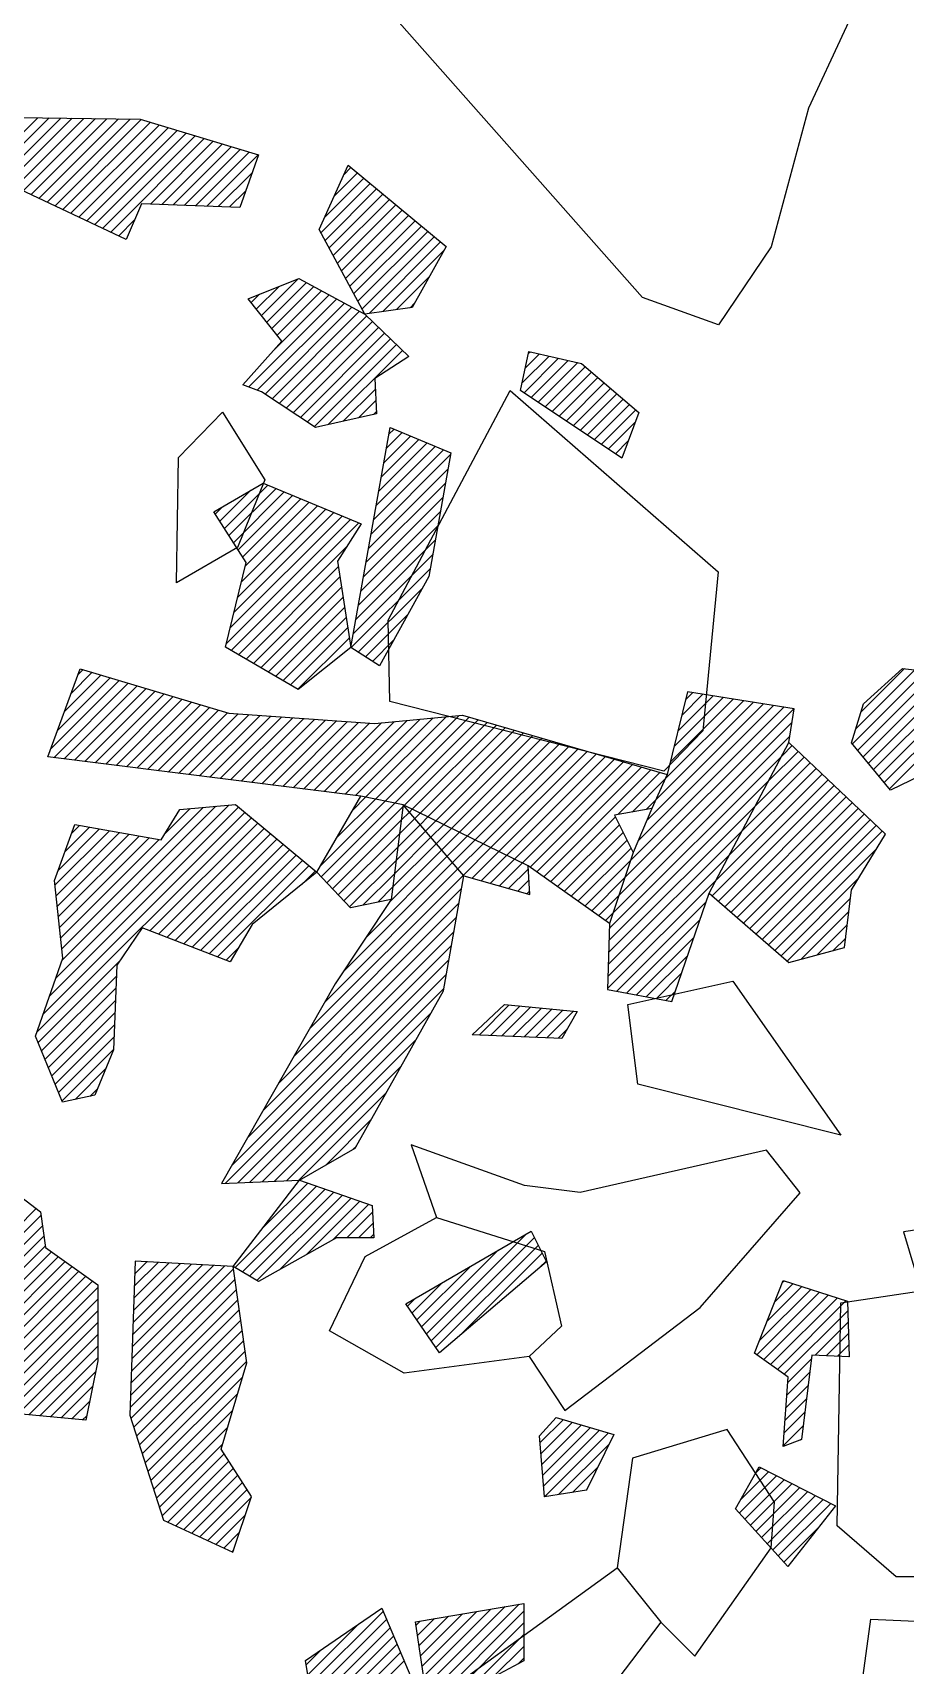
# Model space of a CAD drawing. Header units: metres. Extents: x 1.22 to 3.42, y -20.9 to -16.58.
# Drawn here: x 2.2406 to 2.5039, y -17.971 to -17.4782 of the extents above; entities that cross this region are included whole.
import ezdxf

# ---------------------------------------------------------------- set-up
doc = ezdxf.new("R2010")
doc.units = ezdxf.units.M
doc.header["$LTSCALE"] = 25
doc.header["$MEASUREMENT"] = 0
doc.layers.get('0').update_dxf_attribs({"linetype": 'CONTINUOUS'})
for name, color, linetype in [('KNOCHEN', 2, 'CONTINUOUS'), ('KNOCHENSCHRAFF', 2, 'CONTINUOUS'), ('STEINE', 4, 'CONTINUOUS')]:
    doc.layers.add(name, color=color, linetype=linetype)

# ---------------------------------------------------------------- blocks, each defined once
blk = doc.blocks.new('*X19')
at = {"color": 0}
for p, q in [((230.165, -1785.09), (232.619, -1782.636)), ((230.385, -1785.223), (232.881, -1782.727)), ((230.606, -1785.355), (233.142, -1782.819)), ((230.827, -1785.488), (233.404, -1782.911)), ((230.991, -1783.909), (232.357, -1782.544)), ((218.643, -1788.833), (224.161, -1783.315)), ((231.504, -1785.164), (233.666, -1783.002)), ((232.314, -1784.708), (233.928, -1783.094)), ((233.124, -1784.251), (234.19, -1783.186)), ((233.535, -1784.194), (234.311, -1783.419)), ((218.787, -1789.043), (224.307, -1783.523)), ((219.011, -1789.172), (224.351, -1783.832)), ((233.888, -1784.194), (234.328, -1783.755)), ((219.235, -1789.302), (224.395, -1784.142)), ((219.459, -1789.431), (224.439, -1784.452)), ((234.242, -1784.195), (234.345, -1784.091)), ((219.684, -1789.56), (224.626, -1784.618)), ((219.908, -1789.69), (224.832, -1784.765)), ((220.132, -1789.819), (225.039, -1784.912)), ((227.111, -1786.022), (228.178, -1784.955)), ((227.124, -1785.656), (227.842, -1784.937)), ((227.136, -1785.29), (227.507, -1784.919)), ((227.149, -1784.924), (227.171, -1784.902)), ((220.356, -1789.948), (225.246, -1785.059)), ((220.581, -1790.078), (225.452, -1785.206)), ((220.935, -1790.076), (225.659, -1785.353)), ((227.023, -1788.585), (230.165, -1785.443)), ((227.036, -1788.218), (230.122, -1785.133)), ((227.048, -1787.852), (229.857, -1785.044)), ((227.061, -1787.486), (229.521, -1785.026)), ((227.074, -1787.12), (229.185, -1785.008)), ((227.086, -1786.754), (228.85, -1784.991)), ((227.099, -1786.388), (228.514, -1784.973)), ((221.464, -1789.901), (225.865, -1785.5)), ((221.994, -1789.725), (226.025, -1785.694)), ((227.011, -1788.951), (230.208, -1785.754)), ((222.523, -1789.55), (226.025, -1786.048)), ((222.975, -1789.451), (226.024, -1786.402)), ((226.998, -1789.317), (230.251, -1786.064)), ((227.022, -1789.646), (230.294, -1786.374)), ((223.299, -1789.48), (226.024, -1786.756)), ((227.108, -1789.914), (230.337, -1786.685)), ((223.623, -1789.51), (226.023, -1787.11)), ((227.194, -1790.182), (230.38, -1786.995)), ((227.28, -1790.449), (230.424, -1787.306)), ((223.946, -1789.54), (226.023, -1787.464)), ((224.27, -1789.57), (226.022, -1787.818)), ((227.366, -1790.717), (230.467, -1787.616)), ((224.594, -1789.6), (225.957, -1788.237)), ((227.452, -1790.984), (230.51, -1787.926)), ((227.538, -1791.252), (230.388, -1788.402)), ((224.917, -1789.63), (225.868, -1788.68)), ((227.624, -1791.52), (230.239, -1788.904)), ((225.241, -1789.66), (225.779, -1789.122)), ((225.565, -1789.689), (225.689, -1789.565)), ((227.71, -1791.787), (230.091, -1789.406)), ((227.796, -1792.055), (229.943, -1789.908)), ((227.882, -1792.322), (229.794, -1790.41)), ((227.968, -1792.59), (229.84, -1790.718)), ((228.137, -1792.774), (229.978, -1790.933)), ((228.378, -1792.887), (230.116, -1791.149)), ((228.619, -1792.999), (230.254, -1791.364)), ((228.861, -1793.111), (230.392, -1791.579)), ((229.102, -1793.223), (230.53, -1791.795)), ((229.343, -1793.335), (230.657, -1792.022)), ((229.585, -1793.448), (230.48, -1792.553)), ((229.826, -1793.56), (230.302, -1793.084)), ((230.067, -1793.672), (230.124, -1793.616)), ((235.949, -1798.043), (238.738, -1795.255)), ((232.412, -1797.691), (234.631, -1795.472)), ((232.463, -1797.995), (234.736, -1795.721)), ((235.627, -1795.891), (235.754, -1795.764)), ((235.673, -1796.198), (236.18, -1795.691)), ((235.719, -1796.506), (236.607, -1795.618)), ((235.765, -1796.813), (237.033, -1795.546)), ((235.811, -1797.121), (237.459, -1795.473)), ((235.857, -1797.428), (237.885, -1795.4)), ((235.903, -1797.736), (238.312, -1795.328)), ((235.995, -1798.351), (238.88, -1795.466)), ((232.362, -1797.388), (233.891, -1795.859)), ((232.513, -1798.298), (234.842, -1795.969)), ((232.563, -1798.601), (234.947, -1796.217)), ((236.42, -1798.279), (238.88, -1795.82)), ((237.179, -1797.874), (238.879, -1796.174)), ((232.312, -1797.084), (232.761, -1796.635)), ((232.613, -1798.905), (235.052, -1796.466)), ((232.867, -1799.004), (235.158, -1796.714)), ((237.938, -1797.469), (238.879, -1796.528)), ((233.506, -1798.719), (235.263, -1796.962)), ((238.697, -1797.064), (238.879, -1796.882))]:
    blk.add_line(p, q, dxfattribs=at)
blk = doc.blocks.new('*X20')
at = {"color": 0}
for p, q in [((225.013, -1768.321), (226.12, -1767.214)), ((225.217, -1767.763), (225.848, -1767.133)), ((225.422, -1767.205), (225.575, -1767.052)), ((224.603, -1769.438), (226.665, -1767.376)), ((224.692, -1769.703), (226.938, -1767.457)), ((224.808, -1768.88), (226.393, -1767.295)), ((225.006, -1769.742), (227.211, -1767.538)), ((225.32, -1769.781), (227.483, -1767.619)), ((225.634, -1769.821), (227.756, -1767.699)), ((225.949, -1769.86), (228.028, -1767.78)), ((226.263, -1769.9), (228.301, -1767.861)), ((226.577, -1769.939), (228.574, -1767.942)), ((226.891, -1769.979), (228.846, -1768.023)), ((227.205, -1770.018), (229.119, -1768.104)), ((227.519, -1770.058), (229.392, -1768.185)), ((242.098, -1772.803), (246.722, -1768.179)), ((242.321, -1772.226), (246.417, -1768.13)), ((242.582, -1771.612), (246.113, -1768.081)), ((242.855, -1770.985), (245.808, -1768.032)), ((243.146, -1770.341), (245.503, -1767.983)), ((243.296, -1769.837), (245.198, -1767.935)), ((243.411, -1769.368), (244.894, -1767.886)), ((243.527, -1768.899), (244.589, -1767.837)), ((243.642, -1768.43), (244.284, -1767.788)), ((243.758, -1767.961), (243.979, -1767.74)), ((227.833, -1770.097), (229.664, -1768.266)), ((228.147, -1770.137), (229.937, -1768.347)), ((228.461, -1770.176), (230.258, -1768.379)), ((228.775, -1770.216), (230.588, -1768.403)), ((229.089, -1770.255), (230.918, -1768.426)), ((229.403, -1770.294), (231.248, -1768.45)), ((229.718, -1770.334), (231.578, -1768.473)), ((230.032, -1770.373), (231.908, -1768.497)), ((230.346, -1770.413), (232.238, -1768.52)), ((230.66, -1770.452), (232.569, -1768.544)), ((230.974, -1770.492), (232.899, -1768.567)), ((231.288, -1770.531), (233.229, -1768.591)), ((231.602, -1770.571), (233.559, -1768.614)), ((231.916, -1770.61), (233.889, -1768.637)), ((232.23, -1770.65), (234.219, -1768.661)), ((232.544, -1770.689), (234.582, -1768.652)), ((232.858, -1770.729), (234.972, -1768.615)), ((233.173, -1770.768), (235.363, -1768.578)), ((233.487, -1770.808), (235.754, -1768.541)), ((233.801, -1770.847), (236.144, -1768.504)), ((234.105, -1770.896), (236.535, -1768.466)), ((234.399, -1770.956), (236.925, -1768.429)), ((234.694, -1771.015), (237.229, -1768.479)), ((234.988, -1771.074), (237.503, -1768.559)), ((235.273, -1771.142), (237.777, -1768.638)), ((241.742, -1773.866), (246.973, -1768.634)), ((241.92, -1773.334), (247.027, -1768.227)), ((235.511, -1771.258), (238.051, -1768.718)), ((235.748, -1771.374), (238.325, -1768.797)), ((235.986, -1771.49), (238.599, -1768.877)), ((236.224, -1771.606), (238.873, -1768.957)), ((236.461, -1771.722), (239.147, -1769.036)), ((236.699, -1771.838), (239.421, -1769.116)), ((236.936, -1771.954), (239.695, -1769.196)), ((241.564, -1774.397), (246.91, -1769.051)), ((237.174, -1772.07), (239.969, -1769.275)), ((237.411, -1772.186), (240.243, -1769.355)), ((237.649, -1772.302), (240.517, -1769.434)), ((237.887, -1772.418), (240.791, -1769.514)), ((238.124, -1772.534), (241.064, -1769.594)), ((238.362, -1772.65), (241.338, -1769.673)), ((241.456, -1774.859), (246.672, -1769.643)), ((245.875, -1771.147), (247.338, -1769.684)), ((246.274, -1770.395), (247.157, -1769.512)), ((246.672, -1769.643), (246.975, -1769.34)), ((238.599, -1772.766), (241.612, -1769.753)), ((238.837, -1772.882), (241.886, -1769.833)), ((239.066, -1773.006), (242.16, -1769.912)), ((239.273, -1773.153), (242.434, -1769.992)), ((239.48, -1773.3), (242.708, -1770.071)), ((241.711, -1771.422), (242.982, -1770.151)), ((245.079, -1772.65), (247.701, -1770.029)), ((245.477, -1771.898), (247.519, -1769.856)), ((241.447, -1775.222), (246.274, -1770.395)), ((242.143, -1771.344), (243.146, -1770.341)), ((244.566, -1773.871), (248.063, -1770.373)), ((244.681, -1773.402), (247.882, -1770.201)), ((244.754, -1774.036), (248.244, -1770.545)), ((224.757, -1776.355), (229.977, -1771.136)), ((232.743, -1772.965), (234.694, -1771.015)), ((232.76, -1773.302), (234.988, -1771.074)), ((233.231, -1772.124), (234.399, -1770.956)), ((233.718, -1771.283), (234.105, -1770.896)), ((235.227, -1771.188), (235.261, -1771.154)), ((235.261, -1771.154), (235.273, -1771.142)), ((241.437, -1775.585), (245.875, -1771.147)), ((242.574, -1771.266), (242.855, -1770.985)), ((244.943, -1774.201), (248.426, -1770.718)), ((245.131, -1774.366), (248.607, -1770.89)), ((245.32, -1774.531), (248.788, -1771.062)), ((224.188, -1777.985), (230.657, -1771.516)), ((224.377, -1777.442), (230.464, -1771.355)), ((224.567, -1776.899), (230.272, -1771.194)), ((224.935, -1775.47), (229.2, -1771.205)), ((224.947, -1775.812), (229.588, -1771.17)), ((228.039, -1772.013), (228.812, -1771.24)), ((232.933, -1773.483), (235.227, -1771.188)), ((233.105, -1773.664), (235.176, -1771.593)), ((235.125, -1771.997), (235.587, -1771.535)), ((235.176, -1771.593), (235.424, -1771.345)), ((235.424, -1771.345), (235.511, -1771.258)), ((235.587, -1771.535), (235.748, -1771.374)), ((235.75, -1771.726), (235.986, -1771.49)), ((235.913, -1771.917), (236.224, -1771.606)), ((239.687, -1773.446), (241.643, -1771.49)), ((245.508, -1774.696), (248.97, -1771.234)), ((245.697, -1774.861), (249.151, -1771.407)), ((245.886, -1775.025), (249.332, -1771.579)), ((224.729, -1773.555), (226.374, -1771.91)), ((224.764, -1773.874), (226.674, -1771.963)), ((224.798, -1774.193), (226.974, -1772.016)), ((224.824, -1773.107), (226.074, -1771.856)), ((224.832, -1774.512), (227.275, -1772.07)), ((224.866, -1774.832), (227.575, -1772.123)), ((225.027, -1772.55), (225.774, -1771.803)), ((225.23, -1771.993), (225.474, -1771.75)), ((227.597, -1774.93), (230.85, -1771.677)), ((227.852, -1775.028), (231.042, -1771.838)), ((228.107, -1775.127), (231.235, -1771.999)), ((233.277, -1773.846), (235.125, -1771.997)), ((234.972, -1773.211), (236.076, -1772.107)), ((235.023, -1772.807), (235.913, -1771.917)), ((235.074, -1772.402), (235.75, -1771.726)), ((236.076, -1772.107), (236.461, -1771.722)), ((236.239, -1772.298), (236.699, -1771.838)), ((236.402, -1772.488), (236.936, -1771.954)), ((236.565, -1772.679), (237.174, -1772.07)), ((239.893, -1773.593), (241.761, -1771.726)), ((240.1, -1773.74), (241.879, -1771.961)), ((241.427, -1775.949), (245.477, -1771.898)), ((246.074, -1775.19), (249.514, -1771.751)), ((246.263, -1775.355), (249.695, -1771.923)), ((224.901, -1775.151), (227.875, -1772.177)), ((228.362, -1775.225), (231.428, -1772.159)), ((228.617, -1775.324), (231.62, -1772.32)), ((228.872, -1775.422), (231.813, -1772.481)), ((229.127, -1775.521), (232.005, -1772.642)), ((233.449, -1774.027), (235.074, -1772.402)), ((234.81, -1774.081), (236.402, -1772.488)), ((234.921, -1773.616), (236.239, -1772.298)), ((236.728, -1772.87), (237.411, -1772.186)), ((236.891, -1773.06), (237.649, -1772.302)), ((237.054, -1773.251), (237.887, -1772.418)), ((237.317, -1773.341), (238.124, -1772.534)), ((240.307, -1773.887), (241.996, -1772.197)), ((240.513, -1774.034), (242.114, -1772.433)), ((246.451, -1775.52), (249.518, -1772.453)), ((229.382, -1775.619), (232.198, -1772.803)), ((229.637, -1775.718), (232.391, -1772.964)), ((232.182, -1773.527), (232.583, -1773.125)), ((232.88, -1777.071), (236.891, -1773.06)), ((233.426, -1776.172), (236.728, -1772.87)), ((233.621, -1774.208), (235.023, -1772.807)), ((234.118, -1775.126), (236.565, -1772.679)), ((237.593, -1773.419), (238.362, -1772.65)), ((237.868, -1773.497), (238.599, -1772.766)), ((238.144, -1773.575), (238.837, -1772.882)), ((238.419, -1773.653), (239.017, -1773.055)), ((240.72, -1774.181), (242.098, -1772.803)), ((241.417, -1776.312), (245.079, -1772.65)), ((232.412, -1777.892), (237.054, -1773.251)), ((234.024, -1774.159), (234.972, -1773.211)), ((234.47, -1774.067), (234.921, -1773.616)), ((238.695, -1773.731), (239.036, -1773.39)), ((240.927, -1774.327), (241.92, -1773.334)), ((241.408, -1776.675), (244.681, -1773.402)), ((246.64, -1775.685), (248.97, -1773.355)), ((231.477, -1779.535), (236.926, -1774.086)), ((231.945, -1778.714), (237.003, -1773.656)), ((238.97, -1773.809), (239.055, -1773.724)), ((241.134, -1774.474), (241.742, -1773.866)), ((241.687, -1776.75), (244.385, -1774.052)), ((246.829, -1775.85), (248.734, -1773.945)), ((231.009, -1780.356), (236.85, -1774.516)), ((241.34, -1774.621), (241.564, -1774.397)), ((241.985, -1776.805), (244.198, -1774.592)), ((247.246, -1775.786), (248.686, -1774.346)), ((230.541, -1781.177), (236.773, -1774.946)), ((247.731, -1775.655), (248.639, -1774.747)), ((229.892, -1775.816), (230.281, -1775.428)), ((230.074, -1781.999), (236.697, -1775.376)), ((242.283, -1776.86), (244.012, -1775.132)), ((248.217, -1775.523), (248.591, -1775.149)), ((224.226, -1778.301), (226.679, -1775.847)), ((229.876, -1782.55), (236.62, -1775.806)), ((242.581, -1776.916), (243.825, -1775.672)), ((224.328, -1778.552), (226.586, -1776.294)), ((230.245, -1782.534), (236.544, -1776.236)), ((242.879, -1776.971), (243.639, -1776.212)), ((224.431, -1778.803), (226.571, -1776.663)), ((224.533, -1779.054), (226.555, -1777.032)), ((230.614, -1782.519), (236.467, -1776.666)), ((243.178, -1777.026), (243.453, -1776.751)), ((224.636, -1779.305), (226.54, -1777.4)), ((230.983, -1782.503), (236.083, -1777.404)), ((237.529, -1778.079), (238.44, -1777.167)), ((237.869, -1778.093), (238.764, -1777.198)), ((238.209, -1778.106), (239.087, -1777.228)), ((238.549, -1778.119), (239.41, -1777.259)), ((238.89, -1778.132), (239.733, -1777.289)), ((239.23, -1778.146), (240.056, -1777.32)), ((239.57, -1778.159), (240.379, -1777.35)), ((224.739, -1779.556), (226.525, -1777.769)), ((239.91, -1778.172), (240.182, -1777.901)), ((224.841, -1779.807), (226.51, -1778.138)), ((224.944, -1780.058), (226.494, -1778.507)), ((231.352, -1782.488), (235.631, -1778.209)), ((231.722, -1782.472), (235.18, -1779.014)), ((225.336, -1780.019), (226.256, -1779.099)), ((225.783, -1779.926), (226.011, -1779.697)), ((232.091, -1782.456), (234.728, -1779.819)), ((232.902, -1781.999), (234.277, -1780.624)), ((233.732, -1781.523), (233.825, -1781.429))]:
    blk.add_line(p, q, dxfattribs=at)
blk = doc.blocks.new('*X21')
at = {"color": 0}
for p, q in [((233.445, -1752.111), (233.663, -1751.893)), ((232.758, -1753.858), (234.243, -1752.374)), ((232.869, -1753.394), (234.05, -1752.213)), ((233.157, -1752.753), (233.856, -1752.053)), ((232.882, -1754.088), (234.436, -1752.534)), ((233.006, -1754.318), (234.629, -1752.694)), ((233.129, -1754.548), (234.823, -1752.855)), ((233.253, -1754.778), (235.016, -1753.015)), ((233.377, -1755.007), (235.209, -1753.175)), ((233.501, -1755.237), (235.402, -1753.336)), ((233.624, -1755.467), (235.595, -1753.496)), ((233.748, -1755.697), (235.789, -1753.656)), ((233.872, -1755.927), (235.982, -1753.817)), ((233.996, -1756.156), (236.175, -1753.977)), ((234.21, -1756.296), (236.368, -1754.137)), ((234.622, -1756.237), (236.471, -1754.389)), ((230.964, -1756.359), (232.081, -1755.243)), ((231.121, -1756.556), (232.316, -1755.361)), ((235.034, -1756.179), (236.026, -1755.187)), ((230.574, -1758.517), (233.234, -1755.857)), ((230.65, -1755.966), (230.905, -1755.711)), ((230.807, -1756.163), (231.493, -1755.477)), ((231.278, -1756.753), (232.546, -1755.485)), ((231.319, -1757.418), (233.005, -1755.733)), ((231.435, -1756.949), (232.775, -1755.609)), ((230.833, -1758.612), (233.464, -1755.981)), ((231.069, -1758.729), (233.693, -1756.105)), ((231.283, -1758.87), (233.923, -1756.229)), ((231.496, -1759.01), (234.137, -1756.369)), ((235.445, -1756.121), (235.581, -1755.986)), ((231.709, -1759.15), (234.317, -1756.542)), ((231.922, -1759.291), (234.497, -1756.716)), ((232.135, -1759.431), (234.677, -1756.889)), ((232.349, -1759.571), (234.857, -1757.063)), ((232.562, -1759.711), (235.037, -1757.236)), ((232.978, -1759.649), (235.217, -1757.41)), ((235.355, -1757.626), (235.397, -1757.583)), ((238.823, -1758.4), (239.641, -1757.582)), ((238.885, -1758.692), (239.929, -1757.648)), ((238.922, -1757.948), (239.353, -1757.517)), ((239.021, -1757.495), (239.065, -1757.451)), ((239.097, -1758.833), (240.217, -1757.713)), ((239.309, -1758.975), (240.505, -1757.779)), ((239.521, -1759.116), (240.733, -1757.905)), ((239.733, -1759.258), (240.923, -1758.068)), ((239.945, -1759.4), (241.114, -1758.23)), ((233.432, -1759.549), (234.399, -1758.581)), ((240.156, -1759.541), (241.305, -1758.393)), ((240.368, -1759.683), (241.495, -1758.556)), ((240.58, -1759.825), (241.686, -1758.719)), ((233.886, -1759.448), (234.415, -1758.919)), ((234.34, -1759.348), (234.431, -1759.257)), ((240.792, -1759.966), (241.876, -1758.882)), ((241.004, -1760.108), (242.067, -1759.045)), ((241.216, -1760.25), (242.257, -1759.208)), ((234.805, -1759.943), (234.962, -1759.786)), ((241.428, -1760.391), (242.24, -1759.58)), ((234.421, -1762.095), (236.208, -1760.308)), ((234.498, -1761.664), (235.959, -1760.203)), ((234.575, -1761.234), (235.71, -1760.099)), ((234.652, -1760.804), (235.46, -1759.995)), ((234.728, -1760.374), (235.211, -1759.891)), ((241.64, -1760.533), (242.03, -1760.142)), ((234.268, -1762.955), (236.671, -1760.553)), ((234.345, -1762.525), (236.458, -1760.412)), ((234.191, -1763.385), (236.593, -1760.983)), ((229.707, -1762.566), (230.642, -1761.631)), ((229.844, -1762.783), (231.152, -1761.475)), ((229.981, -1763), (231.401, -1761.579)), ((230.118, -1763.216), (231.651, -1761.683)), ((230.255, -1763.433), (231.901, -1761.786)), ((234.115, -1763.816), (236.516, -1761.414)), ((229.57, -1762.35), (229.791, -1762.129)), ((230.245, -1764.857), (232.9, -1762.201)), ((230.357, -1764.391), (232.65, -1762.098)), ((230.391, -1763.65), (232.151, -1761.89)), ((230.47, -1763.925), (232.401, -1761.994)), ((233.961, -1764.676), (236.361, -1762.276)), ((234.038, -1764.246), (236.439, -1761.845)), ((229.907, -1766.255), (233.65, -1762.513)), ((230.02, -1765.789), (233.4, -1762.409)), ((230.049, -1766.467), (233.9, -1762.616)), ((230.132, -1765.323), (233.15, -1762.305)), ((233.885, -1765.106), (236.284, -1762.707)), ((233.808, -1765.537), (236.207, -1763.138)), ((230.273, -1766.597), (233.522, -1763.347)), ((233.731, -1765.967), (236.129, -1763.569)), ((230.496, -1766.727), (233.281, -1763.942)), ((230.719, -1766.857), (233.328, -1764.248)), ((233.671, -1766.381), (236.052, -1763.999)), ((230.943, -1766.988), (233.376, -1764.554)), ((233.885, -1766.52), (235.812, -1764.593)), ((231.166, -1767.118), (233.423, -1764.86)), ((231.389, -1767.248), (233.471, -1765.166)), ((231.613, -1767.378), (233.519, -1765.472)), ((234.1, -1766.659), (235.382, -1765.377)), ((231.836, -1767.509), (233.566, -1765.778)), ((232.059, -1767.639), (233.614, -1766.084)), ((234.314, -1766.798), (234.951, -1766.161))]:
    blk.add_line(p, q, dxfattribs=at)
blk = doc.blocks.new('*X22')
at = {"color": 0}
for p, q in [((222.613, -1751.983), (224.21, -1750.386)), ((222.842, -1752.107), (224.558, -1750.391)), ((223.072, -1752.231), (224.906, -1750.397)), ((223.301, -1752.355), (225.254, -1750.402)), ((223.532, -1752.478), (225.603, -1750.407)), ((223.772, -1752.592), (225.951, -1750.412)), ((224.012, -1752.705), (226.299, -1750.418)), ((224.253, -1752.818), (226.647, -1750.423)), ((224.493, -1752.931), (226.996, -1750.428)), ((224.733, -1753.045), (227.334, -1750.444)), ((224.973, -1753.158), (227.605, -1750.526)), ((225.214, -1753.271), (227.877, -1750.608)), ((225.454, -1753.384), (228.149, -1750.69)), ((225.694, -1753.498), (228.42, -1750.772)), ((225.935, -1753.611), (228.692, -1750.854)), ((226.175, -1753.724), (228.964, -1750.935)), ((226.415, -1753.837), (229.235, -1751.017)), ((227.61, -1752.996), (229.507, -1751.099)), ((227.952, -1753.008), (229.779, -1751.181)), ((228.293, -1753.02), (230.05, -1751.263)), ((228.634, -1753.032), (230.322, -1751.345)), ((228.976, -1753.045), (230.594, -1751.427)), ((229.317, -1753.057), (230.865, -1751.509)), ((229.658, -1753.069), (230.677, -1752.05)), ((230, -1753.081), (230.481, -1752.6)), ((226.656, -1753.951), (227.136, -1753.47))]:
    blk.add_line(p, q, dxfattribs=at)
blk = doc.blocks.new('*X23')
at = {"color": 0}
for p, q in [((235.94, -1787.092), (238.948, -1784.085)), ((236.084, -1787.302), (239.196, -1784.19)), ((236.228, -1787.511), (239.313, -1784.426)), ((235.796, -1786.883), (238.107, -1784.572)), ((236.93, -1787.163), (239.431, -1784.662)), ((239.366, -1785.08), (239.549, -1784.898)), ((235.652, -1786.673), (237.267, -1785.059)), ((235.508, -1786.464), (236.426, -1785.546)), ((245.907, -1787.732), (247.803, -1785.836)), ((245.988, -1787.298), (247.535, -1785.751)), ((246.114, -1787.878), (248.072, -1785.921)), ((246.22, -1786.712), (247.267, -1785.665)), ((246.453, -1786.126), (246.998, -1785.58)), ((246.685, -1785.539), (246.73, -1785.495)), ((235.364, -1786.254), (235.586, -1786.033)), ((246.322, -1788.024), (248.34, -1786.006)), ((246.53, -1788.17), (248.609, -1786.091)), ((246.738, -1788.316), (248.654, -1786.399)), ((247.667, -1787.74), (248.664, -1786.743)), ((248.005, -1787.756), (248.674, -1787.086)), ((248.342, -1787.772), (248.684, -1787.43)), ((246.843, -1788.564), (247.557, -1787.85)), ((248.68, -1787.787), (248.694, -1787.773)), ((246.815, -1788.946), (247.509, -1788.252)), ((246.786, -1789.328), (247.46, -1788.654)), ((246.758, -1789.71), (247.411, -1789.057)), ((239.364, -1790.386), (240.072, -1789.678)), ((239.391, -1790.713), (240.345, -1789.759)), ((239.418, -1791.039), (240.618, -1789.839)), ((246.701, -1790.474), (247.313, -1789.861)), ((246.729, -1790.092), (247.362, -1789.459)), ((239.444, -1791.366), (240.891, -1789.92)), ((239.471, -1791.693), (241.164, -1790.001)), ((239.505, -1792.013), (241.437, -1790.081)), ((247.228, -1790.301), (247.264, -1790.264)), ((239.925, -1791.947), (241.452, -1790.42)), ((240.345, -1791.88), (241.117, -1791.108)), ((245.379, -1792.502), (246.509, -1791.373)), ((245.419, -1792.109), (246.275, -1791.253)), ((245.872, -1791.303), (246.041, -1791.133)), ((240.765, -1791.813), (240.782, -1791.797)), ((245.548, -1792.688), (246.743, -1791.493)), ((245.716, -1792.873), (246.976, -1791.613)), ((245.884, -1793.058), (247.21, -1791.732)), ((246.053, -1793.243), (247.444, -1791.852)), ((246.221, -1793.428), (247.677, -1791.972)), ((246.39, -1793.613), (247.911, -1792.092)), ((246.558, -1793.799), (248.145, -1792.212)), ((246.726, -1793.984), (247.752, -1792.958))]:
    blk.add_line(p, q, dxfattribs=at)
blk = doc.blocks.new('*X24')
at = {"color": 0}
for p, q in [((248.797, -1769.286), (250.997, -1767.085)), ((248.899, -1768.831), (250.68, -1767.05)), ((248.956, -1769.48), (251.315, -1767.121)), ((249.054, -1768.321), (250.362, -1767.014)), ((249.116, -1769.674), (251.633, -1767.157)), ((249.275, -1769.869), (251.779, -1767.364)), ((249.434, -1770.063), (251.894, -1767.603)), ((249.593, -1770.257), (252.008, -1767.842)), ((249.752, -1770.452), (252.123, -1768.081)), ((249.912, -1770.646), (252.237, -1768.321))]:
    blk.add_line(p, q, dxfattribs=at)

msp = doc.modelspace()

# ---------------------------------------------------------------- linework, layer by layer
at = {"layer": 'KNOCHEN'}
for points in [[(2.19689, -17.49657), (2.2015, -17.48534), (2.23673, -17.49152), (2.2362, -17.50377), (2.27297, -17.50433), (2.3087, -17.5151), (2.30306, -17.53092), (2.27344, -17.52986), (2.26883, -17.54058), (2.23515, -17.52471), (2.21525, -17.51396), (2.19331, -17.50065), (2.19689, -17.49657)], [(2.32705, -17.53759), (2.33576, -17.5182), (2.36534, -17.54275), (2.3551, -17.56112), (2.3408, -17.56314), (2.32705, -17.53759)], [(2.30962, -17.58659), (2.30401, -17.58454), (2.31577, -17.57128), (2.30558, -17.5585), (2.3209, -17.55239), (2.3408, -17.56314), (2.35406, -17.57592), (2.34384, -17.58255), (2.34434, -17.59327), (2.32595, -17.59733), (2.30962, -17.58659)], [(2.38775, -17.58618), (2.39032, -17.57444), (2.40615, -17.57803), (2.42349, -17.59286), (2.41836, -17.60665), (2.38775, -17.58618)], [(2.33659, -17.66373), (2.34842, -17.59736), (2.36679, -17.60505), (2.3601, -17.64231), (2.34526, -17.66936), (2.33659, -17.66373)], [(2.2988, -17.66368), (2.30496, -17.63816), (2.29528, -17.62283), (2.3101, -17.61416), (2.3397, -17.62646), (2.33254, -17.63768), (2.33659, -17.66373), (2.32074, -17.67647), (2.2988, -17.66368)], [(2.24514, -17.6968), (2.25488, -17.67026), (2.2998, -17.6836), (2.34371, -17.68672), (2.37026, -17.6842), (2.43203, -17.70215), (2.42742, -17.71236), (2.41618, -17.71439), (2.42178, -17.72563), (2.41461, -17.74706), (2.39012, -17.72967), (2.35236, -17.71124), (2.33959, -17.70867), (2.24514, -17.6968)], [(2.49129, -17.68078), (2.50305, -17.67007), (2.51683, -17.67162), (2.52294, -17.6844), (2.51424, -17.69971), (2.49942, -17.70683), (2.4877, -17.69252), (2.49129, -17.68078)], [(2.41461, -17.74706), (2.41407, -17.76698), (2.43347, -17.77058), (2.44474, -17.73791), (2.4688, -17.6925), (2.47035, -17.68229), (2.43819, -17.67714), (2.43203, -17.70215)], [(2.44474, -17.73791), (2.46872, -17.75888), (2.48557, -17.75431), (2.48764, -17.73695), (2.49787, -17.72011), (2.4688, -17.6925)], [(2.2496, -17.80098), (2.24146, -17.78105), (2.24966, -17.75757), (2.24714, -17.73408), (2.25328, -17.71724), (2.27932, -17.72187), (2.28495, -17.71268), (2.3018, -17.71117), (2.32629, -17.73163), (2.30686, -17.74743), (2.30021, -17.75866), (2.27367, -17.74841), (2.266, -17.75964), (2.26494, -17.78517), (2.25931, -17.79895), (2.2496, -17.80098)], [(2.35236, -17.71124), (2.34874, -17.73983), (2.33186, -17.76534), (2.29757, -17.82555), (2.32106, -17.82456), (2.33792, -17.81488), (2.36454, -17.76742), (2.37071, -17.73271), (2.35236, -17.71124)], [(2.34874, -17.73983), (2.33648, -17.74237), (2.32629, -17.73163), (2.33959, -17.70867)], [(2.42742, -17.71236), (2.42178, -17.72563)], [(2.37071, -17.73271), (2.39062, -17.73835), (2.39012, -17.72967)], [(2.1862, -17.86523), (2.17195, -17.83049), (2.17916, -17.78454), (2.21644, -17.77489), (2.22558, -17.82086), (2.24292, -17.83416), (2.24444, -17.84488), (2.26025, -17.85614), (2.26022, -17.87912), (2.25662, -17.89698), (2.22854, -17.89439), (2.20709, -17.90152), (2.18668, -17.88974), (2.18313, -17.86931), (2.1862, -17.86523)], [(2.38291, -17.77153), (2.40487, -17.7736), (2.40026, -17.78177), (2.3732, -17.78071), (2.38291, -17.77153)], [(2.52121, -17.83758), (2.50999, -17.82583), (2.52482, -17.81359), (2.54472, -17.82485), (2.53755, -17.83965), (2.52121, -17.83758), (2.50333, -17.84011), (2.51045, -17.86412), (2.50734, -17.90242), (2.52879, -17.89989), (2.52627, -17.87487), (2.54161, -17.85497), (2.53755, -17.83965)], [(2.30111, -17.85057), (2.32106, -17.82456), (2.34301, -17.83225), (2.3435, -17.84195), (2.33227, -17.84193), (2.30876, -17.85518), (2.30111, -17.85057)], [(2.35318, -17.86188), (2.391, -17.83997), (2.39558, -17.84917), (2.36337, -17.8767), (2.35318, -17.86188)], [(2.2715, -17.849), (2.2699, -17.89547), (2.28007, -17.92714), (2.301, -17.93687), (2.30664, -17.92003), (2.29746, -17.90572), (2.30516, -17.87969), (2.30111, -17.85057), (2.2715, -17.849)], [(2.467, -17.90492), (2.46855, -17.88398), (2.45835, -17.87682), (2.46706, -17.85488), (2.48646, -17.86103), (2.48695, -17.87788), (2.47571, -17.87736), (2.47261, -17.90288), (2.467, -17.90492)], [(2.39858, -17.89615), (2.41594, -17.90128), (2.40774, -17.91812), (2.39498, -17.92014), (2.39347, -17.90176), (2.39858, -17.89615)], [(2.45267, -17.92379), (2.45984, -17.91104), (2.4828, -17.92281), (2.46848, -17.94117), (2.45267, -17.92379)], [(2.35612, -17.95788), (2.38881, -17.9523), (2.38878, -17.96967), (2.36017, -17.98495), (2.35612, -17.95788)], [(2.32646, -17.99103), (2.32291, -17.96958), (2.34591, -17.95378), (2.35609, -17.97779), (2.32646, -17.99103)]]:
    msp.add_lwpolyline(points, dxfattribs=at)
at = {"layer": 'STEINE'}
for points in [[(2.42455, -17.55814), (2.34195, -17.46459), (2.40488, -17.37072), (2.44016, -17.33553), (2.4953, -17.34581), (2.51055, -17.39792), (2.49618, -17.45458), (2.47467, -17.50102), (2.46338, -17.54287), (2.44752, -17.56634), (2.42455, -17.55814)], [(2.34831, -17.68008), (2.34783, -17.65557), (2.38469, -17.58618), (2.44742, -17.6409), (2.44277, -17.68889), (2.43101, -17.70113), (2.34831, -17.68008)], [(2.30241, -17.63356), (2.28402, -17.64426), (2.28458, -17.60647), (2.29787, -17.5927), (2.31061, -17.61314), (2.30241, -17.63356)], [(2.42322, -17.79559), (2.42019, -17.77158), (2.45186, -17.76447), (2.48448, -17.81098), (2.42322, -17.79559)], [(2.39044, -17.87775), (2.40114, -17.89411), (2.44203, -17.86301), (2.4722, -17.82833), (2.46201, -17.81555), (2.40582, -17.82824), (2.38897, -17.82618), (2.35477, -17.81388), (2.36241, -17.83585)], [(2.36241, -17.83585), (2.39507, -17.8461), (2.40015, -17.86858), (2.39044, -17.87775), (2.35264, -17.88281), (2.33019, -17.87002), (2.34094, -17.84756), (2.36241, -17.83585)], [(2.52465, -17.94431), (2.50116, -17.94428), (2.4833, -17.92894), (2.48441, -17.86154), (2.53549, -17.85394), (2.57527, -17.89127), (2.54203, -17.92953)], [(2.46442, -17.92177), (2.45015, -17.89979), (2.42154, -17.90843), (2.41691, -17.94162), (2.43016, -17.95798), (2.44036, -17.9682), (2.46338, -17.93555), (2.46442, -17.92177)], [(2.43016, -17.95798), (2.38873, -18.01256), (2.34586, -17.9931), (2.41691, -17.94162)], [(2.51373, -18.0883), (2.50456, -18.07756), (2.51633, -18.0546), (2.49543, -18.02802), (2.48678, -18.00656), (2.49348, -17.95704), (2.54097, -17.95914), (2.54396, -18.01583), (2.55413, -18.04597), (2.53364, -18.0919)]]:
    msp.add_lwpolyline(points, dxfattribs=at)

# ---------------------------------------------------------------- block references
at = {"layer": 'KNOCHENSCHRAFF', "xscale": 0.01, "yscale": 0.01, "zscale": 0.01}
for name in ['*X22', '*X21', '*X20', '*X24', '*X19', '*X23']:
    msp.add_blockref(name, (0, 0), dxfattribs=at)

doc.saveas('drawing.dxf')
